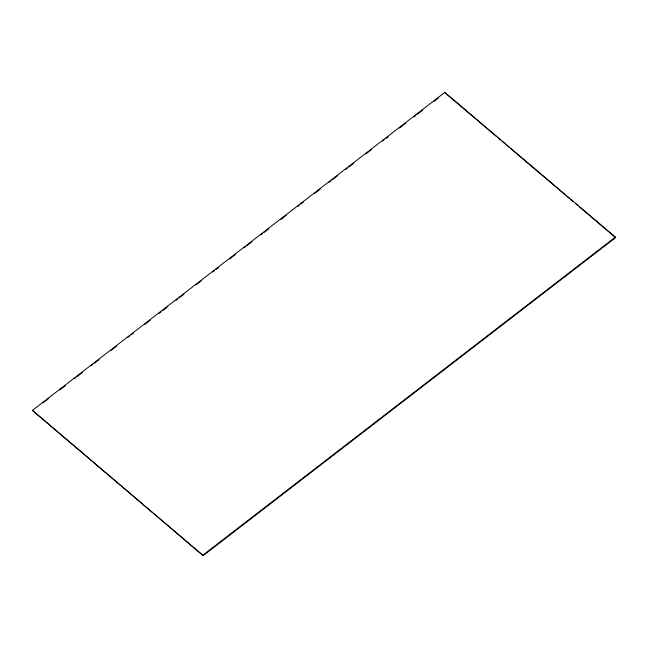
<?xml version="1.0" encoding="UTF-8"?>
<svg xmlns="http://www.w3.org/2000/svg" width="648" height="648" viewBox="0 0 648 648"><rect width="100%" height="100%" fill="white"/><g stroke="black" fill="none" stroke-linecap="round" stroke-linejoin="round"><path stroke-width="0.97" d="M32.4 410.387L444.82 92.38L615.373 237.119L615.6 237.614L203.18 555.62L32.4 410.387L203.18 555.62M43.043 402.854L48.649 398.528M59.859 389.885L65.464 385.56M74.269 378.772L75.873 377.533M77.477 376.302L82.28 372.592M91.093 365.804L92.688 364.565M94.292 363.334L99.095 359.624M111.108 350.366L116.713 346.04M127.923 337.397L129.527 336.166M131.131 334.927L133.537 333.072M144.747 324.429L150.352 320.112M159.157 313.316L160.761 312.085M162.364 310.846L167.168 307.144M175.973 300.348L177.576 299.117M179.18 297.877L183.983 294.176M195.996 284.909L201.601 280.592M212.811 271.949L214.415 270.71M216.019 269.479L218.416 267.624M229.627 258.981L235.24 254.656M244.045 247.86L245.649 246.629M247.253 245.398L252.056 241.688M260.861 234.9L262.464 233.661M264.068 232.43L268.871 228.72M280.884 219.461L286.489 215.136M297.699 206.493L299.303 205.262M300.907 204.023L303.305 202.168M314.515 193.525L320.12 189.208M328.933 182.412L330.537 181.181M332.132 179.942L337.738 175.616M345.749 169.444L347.352 168.213M348.956 166.973L353.759 163.272M365.772 154.005L371.377 149.688M382.587 141.037L384.191 139.806M385.787 138.575L388.193 136.72M399.403 128.077L405.81 123.136M413.821 116.956L415.425 115.725M417.02 114.493L422.626 110.168M433.836 101.525L438.647 97.816M202.946 555.125L615.373 237.119M445.824 93.531L496.757 136.76M498.296 138.065L500.612 140.033M502.16 141.345L505.246 143.961M506.785 145.274L509.101 147.234M510.648 148.546L565.437 195.048M566.984 196.36L569.3 198.32M570.839 199.633L573.156 201.593M575.473 203.561L577.789 205.529M579.328 206.834L615.6 237.614M444.82 92.38L445.055 92.875"/></g></svg>
